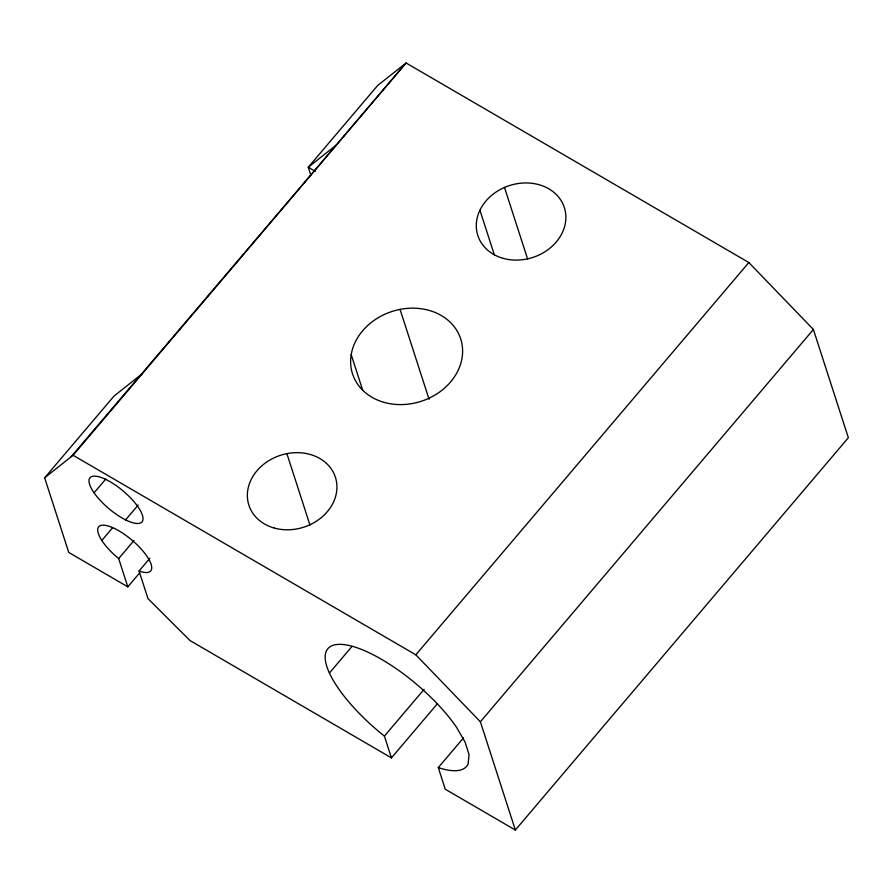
<?xml version="1.0" encoding="UTF-8"?>
<svg xmlns="http://www.w3.org/2000/svg" width="893" height="893" viewBox="0 0 893 893"><rect width="100%" height="100%" fill="white"/><g stroke="black" fill="none" stroke-linecap="round" stroke-linejoin="round"><path stroke-width="1.34" d="M139.52 573.038L127.799 586.846L68.761 552.443L44.65 477.811L114.025 396.079L142.433 373.542M71.072 456.836L406.058 62.968L748.836 262.531L813.389 329.495L848.35 437.726L515.35 830.032L445.272 789.233L438.284 767.589L463.556 737.819M44.65 477.811L73.059 455.263L406.058 62.968M94.078 492.836A34.101 11.341 40.3 0 1 113.299 483.671A34.101 11.341 40.3 0 1 140.636 522.907A34.101 11.341 40.3 0 1 94.078 492.836L105.809 479.016M101.824 540.455L112.63 527.718M125.578 519.882L138.214 505.003M127.799 586.846L118.68 558.583L133.995 540.533M437.47 703.662L391.447 757.889L190.019 640.56L147.959 598.578L139.062 571.007L149.868 558.27M329.45 672.987L352.009 646.409M73.059 455.263L415.837 654.826L748.836 262.531M391.447 757.889L384.403 736.089L424.108 689.318M515.35 830.032L480.389 721.79L813.389 329.495M336.717 144.722L308.275 167.237L310.809 175.095M404.239 64.408L377.65 85.505L308.275 167.237L315.329 171.344M415.837 654.826L480.389 721.79M504.5 187.441L527.596 258.981M479.932 210.201L494.476 255.242M400.053 309.38L429.086 399.305M351.195 354.644L362.725 390.341M286.899 453.633L309.994 525.173M118.68 558.583A34.101 11.341 40.3 0 1 100.831 525.452A34.101 11.341 40.3 0 1 143.092 551.215A34.101 11.341 40.3 0 1 139.062 571.007M438.284 767.589A90.941 30.228 40.3 0 0 468.133 763.906L469.048 754.596L465.063 742.072L456.468 727.203A90.941 30.228 40.3 0 0 336.694 644.512A90.941 30.228 40.3 0 0 384.403 736.089M384.481 402.475A56.839 47.229 -17.9 0 0 462.228 345.58A56.839 47.229 -17.9 0 0 373.129 321.078A56.839 47.229 -17.9 0 0 384.481 402.475M503.373 258.401A45.465 37.785 -17.9 0 0 565.57 212.88A45.465 37.785 -17.9 0 0 494.298 193.279A45.465 37.785 -17.9 0 0 503.373 258.401M274.441 528.098A45.465 37.785 -17.9 0 0 336.628 482.588A45.465 37.785 -17.9 0 0 265.355 462.987A45.465 37.785 -17.9 0 0 274.441 528.098"/></g></svg>
